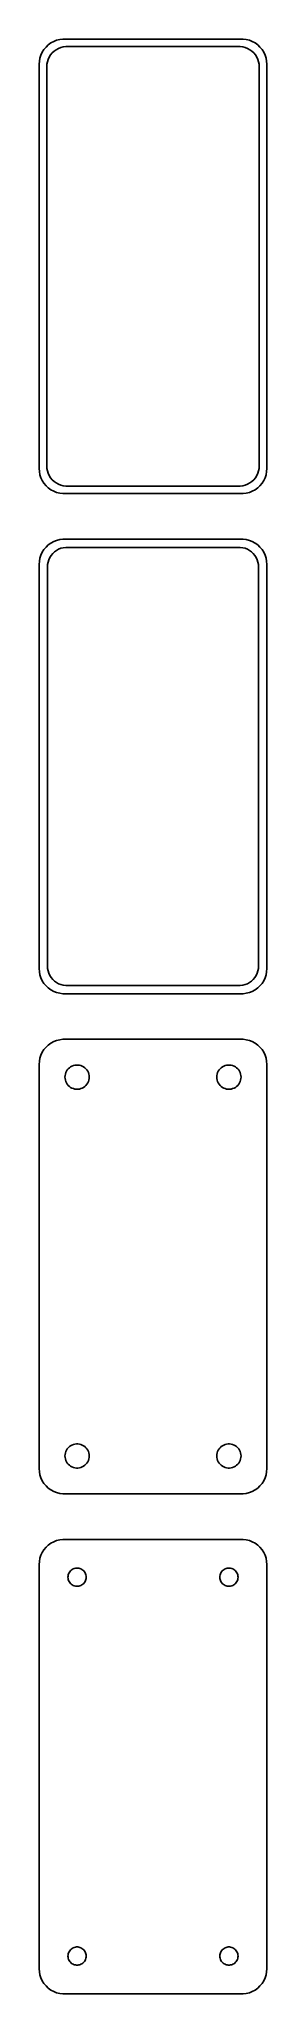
# Model space of a CAD drawing. Header units: metres. Extents: x -22 to 22, y 252 to 639.
import ezdxf

# ---------------------------------------------------------------- set-up
doc = ezdxf.new("R2010")
doc.units = ezdxf.units.M

msp = doc.modelspace()

# ---------------------------------------------------------------- linework, layer by layer
for p, q in [((-19.6289, 638.524), (-20.1791, 638.222)), ((-19.0451, 638.755), (-19.6289, 638.524)), ((-18.4369, 638.911), (-19.0451, 638.755)), ((-17.8139, 638.99), (-18.4369, 638.911)), ((17.8139, 638.99), (-17.8139, 638.99)), ((18.4369, 638.911), (17.8139, 638.99)), ((19.0451, 638.755), (18.4369, 638.911)), ((19.6289, 638.524), (19.0451, 638.755)), ((20.1791, 638.222), (19.6289, 638.524)), ((-22.3429, 635.243), (-22.4606, 634.627)), ((-22.1489, 635.841), (-22.3429, 635.243)), ((-21.8815, 636.409), (-22.1489, 635.841)), ((-21.5451, 636.939), (-21.8815, 636.409)), ((-21.1448, 637.423), (-21.5451, 636.939)), ((-20.6871, 637.853), (-21.1448, 637.423)), ((-20.8743, 634.495), (-20.7191, 634.972)), ((-20.7191, 634.972), (-20.5052, 635.427)), ((-20.1791, 638.222), (-20.6871, 637.853)), ((-20.5052, 635.427), (-20.2361, 635.851)), ((-20.2361, 635.851), (-19.9159, 636.238)), ((-19.9159, 636.238), (-19.5497, 636.582)), ((-19.5497, 636.582), (-19.1433, 636.877)), ((-19.1433, 636.877), (-18.7031, 637.119)), ((-18.7031, 637.119), (-18.2361, 637.304)), ((-18.2361, 637.304), (-17.7495, 637.429)), ((-17.7495, 637.429), (-17.2512, 637.492)), ((-17.2512, 637.492), (17.2512, 637.492)), ((17.2512, 637.492), (17.7495, 637.429)), ((17.7495, 637.429), (18.2361, 637.304)), ((18.2361, 637.304), (18.7031, 637.119)), ((18.7031, 637.119), (19.1433, 636.877)), ((19.1433, 636.877), (19.5497, 636.582)), ((19.5497, 636.582), (19.9159, 636.238)), ((19.9159, 636.238), (20.2361, 635.851)), ((20.6871, 637.853), (20.1791, 638.222)), ((20.2361, 635.851), (20.5052, 635.427)), ((20.5052, 635.427), (20.7191, 634.972)), ((21.1448, 637.423), (20.6871, 637.853)), ((20.7191, 634.972), (20.8743, 634.495)), ((21.5451, 636.939), (21.1448, 637.423)), ((21.8815, 636.409), (21.5451, 636.939)), ((22.1489, 635.841), (21.8815, 636.409)), ((22.3429, 635.243), (22.1489, 635.841)), ((22.4606, 634.627), (22.3429, 635.243)), ((-22.4606, 634.627), (-22.5, 634)), ((-22.5, 634), (-22.5, 554)), ((-21, 633.5), (-20.9684, 634.001)), ((-21, 554.5), (-21, 633.5)), ((-20.9684, 634.001), (-20.8743, 634.495)), ((20.8743, 634.495), (20.9684, 634.001)), ((20.9684, 634.001), (21, 633.5)), ((21, 633.5), (21, 554.5)), ((22.5, 634), (22.4606, 634.627)), ((22.5, 554), (22.5, 634)), ((-22.5, 554), (-22.4606, 553.373)), ((-20.9684, 553.999), (-21, 554.5)), ((-20.8743, 553.505), (-20.9684, 553.999)), ((-20.7191, 553.028), (-20.8743, 553.505)), ((20.8743, 553.505), (20.7191, 553.028)), ((20.9684, 553.999), (20.8743, 553.505)), ((21, 554.5), (20.9684, 553.999)), ((22.4606, 553.373), (22.5, 554)), ((-22.4606, 553.373), (-22.3429, 552.757)), ((-22.3429, 552.757), (-22.1489, 552.159)), ((-22.1489, 552.159), (-21.8815, 551.591)), ((-21.8815, 551.591), (-21.5451, 551.061)), ((-21.5451, 551.061), (-21.1448, 550.577)), ((-21.1448, 550.577), (-20.6871, 550.147)), ((-20.5052, 552.573), (-20.7191, 553.028)), ((-20.6871, 550.147), (-20.1791, 549.778)), ((-20.2361, 552.149), (-20.5052, 552.573)), ((-19.9159, 551.762), (-20.2361, 552.149)), ((-20.1791, 549.778), (-19.6289, 549.476)), ((-19.5497, 551.418), (-19.9159, 551.762)), ((-19.1433, 551.123), (-19.5497, 551.418)), ((-18.7031, 550.881), (-19.1433, 551.123)), ((-18.2361, 550.696), (-18.7031, 550.881)), ((-17.7495, 550.571), (-18.2361, 550.696)), ((-17.2512, 550.508), (-17.7495, 550.571)), ((17.2512, 550.508), (-17.2512, 550.508)), ((17.7495, 550.571), (17.2512, 550.508)), ((18.2361, 550.696), (17.7495, 550.571)), ((18.7031, 550.881), (18.2361, 550.696)), ((19.1433, 551.123), (18.7031, 550.881)), ((19.5497, 551.418), (19.1433, 551.123)), ((19.9159, 551.762), (19.5497, 551.418)), ((19.6289, 549.476), (20.1791, 549.778)), ((20.2361, 552.149), (19.9159, 551.762)), ((20.1791, 549.778), (20.6871, 550.147)), ((20.5052, 552.573), (20.2361, 552.149)), ((20.7191, 553.028), (20.5052, 552.573)), ((20.6871, 550.147), (21.1448, 550.577)), ((21.1448, 550.577), (21.5451, 551.061)), ((21.5451, 551.061), (21.8815, 551.591)), ((21.8815, 551.591), (22.1489, 552.159)), ((22.1489, 552.159), (22.3429, 552.757)), ((22.3429, 552.757), (22.4606, 553.373)), ((-19.6289, 549.476), (-19.0451, 549.245)), ((-19.0451, 549.245), (-18.4369, 549.089)), ((-18.4369, 549.089), (-17.8139, 549.01)), ((-17.8139, 549.01), (17.8139, 549.01)), ((17.8139, 549.01), (18.4369, 549.089)), ((18.4369, 549.089), (19.0451, 549.245)), ((19.0451, 549.245), (19.6289, 549.476)), ((-21.5451, 537.939), (-21.8815, 537.409)), ((-21.1448, 538.423), (-21.5451, 537.939)), ((-20.6871, 538.853), (-21.1448, 538.423)), ((-20.1791, 539.222), (-20.6871, 538.853)), ((-19.6289, 539.524), (-20.1791, 539.222)), ((-19.0451, 539.755), (-19.6289, 539.524)), ((-19.0751, 537.77), (-18.6489, 538.004)), ((-18.4369, 539.911), (-19.0451, 539.755)), ((-18.6489, 538.004), (-18.1967, 538.183)), ((-17.8139, 539.99), (-18.4369, 539.911)), ((-18.1967, 538.183), (-17.7256, 538.304)), ((17.8139, 539.99), (-17.8139, 539.99)), ((-17.7256, 538.304), (-17.2432, 538.365)), ((-17.2432, 538.365), (17.2432, 538.365)), ((17.2432, 538.365), (17.7256, 538.304)), ((17.7256, 538.304), (18.1967, 538.183)), ((18.4369, 539.911), (17.8139, 539.99)), ((18.1967, 538.183), (18.6489, 538.004)), ((19.0451, 539.755), (18.4369, 539.911)), ((18.6489, 538.004), (19.0751, 537.77)), ((19.6289, 539.524), (19.0451, 539.755)), ((20.1791, 539.222), (19.6289, 539.524)), ((20.6871, 538.853), (20.1791, 539.222)), ((21.1448, 538.423), (20.6871, 538.853)), ((21.5451, 537.939), (21.1448, 538.423)), ((21.8815, 537.409), (21.5451, 537.939)), ((-22.4606, 535.627), (-22.5, 535)), ((-22.5, 535), (-22.5, 455)), ((-22.3429, 536.243), (-22.4606, 535.627)), ((-22.1489, 536.841), (-22.3429, 536.243)), ((-21.8815, 537.409), (-22.1489, 536.841)), ((-20.8726, 534.5), (-20.8421, 534.985)), ((-20.8726, 455.5), (-20.8726, 534.5)), ((-20.8421, 534.985), (-20.751, 535.463)), ((-20.751, 535.463), (-20.6007, 535.926)), ((-20.6007, 535.926), (-20.3936, 536.366)), ((-20.3936, 536.366), (-20.133, 536.776)), ((-20.133, 536.776), (-19.823, 537.151)), ((-19.823, 537.151), (-19.4685, 537.484)), ((-19.4685, 537.484), (-19.0751, 537.77)), ((19.0751, 537.77), (19.4685, 537.484)), ((19.4685, 537.484), (19.823, 537.151)), ((19.823, 537.151), (20.133, 536.776)), ((20.133, 536.776), (20.3936, 536.366)), ((20.3936, 536.366), (20.6007, 535.926)), ((20.6007, 535.926), (20.751, 535.463)), ((20.751, 535.463), (20.8421, 534.985)), ((20.8421, 534.985), (20.8726, 534.5)), ((20.8726, 534.5), (20.8726, 455.5)), ((22.1489, 536.841), (21.8815, 537.409)), ((22.3429, 536.243), (22.1489, 536.841)), ((22.4606, 535.627), (22.3429, 536.243)), ((22.5, 535), (22.4606, 535.627)), ((22.5, 455), (22.5, 535)), ((-22.5, 455), (-22.4606, 454.373)), ((-22.4606, 454.373), (-22.3429, 453.757)), ((-22.3429, 453.757), (-22.1489, 453.159)), ((-22.1489, 453.159), (-21.8815, 452.591)), ((-20.8421, 455.015), (-20.8726, 455.5)), ((-20.751, 454.537), (-20.8421, 455.015)), ((-20.6007, 454.074), (-20.751, 454.537)), ((-20.3936, 453.634), (-20.6007, 454.074)), ((-20.133, 453.224), (-20.3936, 453.634)), ((-19.823, 452.849), (-20.133, 453.224)), ((-19.4685, 452.516), (-19.823, 452.849)), ((19.823, 452.849), (19.4685, 452.516)), ((20.133, 453.224), (19.823, 452.849)), ((20.3936, 453.634), (20.133, 453.224)), ((20.6007, 454.074), (20.3936, 453.634)), ((20.751, 454.537), (20.6007, 454.074)), ((20.8421, 455.015), (20.751, 454.537)), ((20.8726, 455.5), (20.8421, 455.015)), ((21.8815, 452.591), (22.1489, 453.159)), ((22.1489, 453.159), (22.3429, 453.757)), ((22.3429, 453.757), (22.4606, 454.373)), ((22.4606, 454.373), (22.5, 455)), ((-21.8815, 452.591), (-21.5451, 452.061)), ((-21.5451, 452.061), (-21.1448, 451.577)), ((-21.1448, 451.577), (-20.6871, 451.147)), ((-20.6871, 451.147), (-20.1791, 450.778)), ((-20.1791, 450.778), (-19.6289, 450.476)), ((-19.6289, 450.476), (-19.0451, 450.245)), ((-19.0751, 452.23), (-19.4685, 452.516)), ((-18.6489, 451.996), (-19.0751, 452.23)), ((-19.0451, 450.245), (-18.4369, 450.089)), ((-18.1967, 451.817), (-18.6489, 451.996)), ((-18.4369, 450.089), (-17.8139, 450.01)), ((-17.7256, 451.696), (-18.1967, 451.817)), ((-17.8139, 450.01), (17.8139, 450.01)), ((-17.2432, 451.635), (-17.7256, 451.696)), ((17.2432, 451.635), (-17.2432, 451.635)), ((17.7256, 451.696), (17.2432, 451.635)), ((18.1967, 451.817), (17.7256, 451.696)), ((17.8139, 450.01), (18.4369, 450.089)), ((18.6489, 451.996), (18.1967, 451.817)), ((18.4369, 450.089), (19.0451, 450.245)), ((19.0751, 452.23), (18.6489, 451.996)), ((19.0451, 450.245), (19.6289, 450.476)), ((19.4685, 452.516), (19.0751, 452.23)), ((19.6289, 450.476), (20.1791, 450.778)), ((20.1791, 450.778), (20.6871, 451.147)), ((20.6871, 451.147), (21.1448, 451.577)), ((21.1448, 451.577), (21.5451, 452.061)), ((21.5451, 452.061), (21.8815, 452.591)), ((-22.1489, 437.841), (-22.3429, 437.243)), ((-21.8815, 438.409), (-22.1489, 437.841)), ((-21.5451, 438.939), (-21.8815, 438.409)), ((-21.1448, 439.423), (-21.5451, 438.939)), ((-20.6871, 439.853), (-21.1448, 439.423)), ((-20.1791, 440.222), (-20.6871, 439.853)), ((-19.6289, 440.524), (-20.1791, 440.222)), ((-19.0451, 440.755), (-19.6289, 440.524)), ((-18.4369, 440.911), (-19.0451, 440.755)), ((-17.8139, 440.99), (-18.4369, 440.911)), ((17.8139, 440.99), (-17.8139, 440.99)), ((18.4369, 440.911), (17.8139, 440.99)), ((19.0451, 440.755), (18.4369, 440.911)), ((19.6289, 440.524), (19.0451, 440.755)), ((20.1791, 440.222), (19.6289, 440.524)), ((20.6871, 439.853), (20.1791, 440.222)), ((21.1448, 439.423), (20.6871, 439.853)), ((21.5451, 438.939), (21.1448, 439.423)), ((21.8815, 438.409), (21.5451, 438.939)), ((22.1489, 437.841), (21.8815, 438.409)), ((22.3429, 437.243), (22.1489, 437.841)), ((-22.4606, 436.627), (-22.5, 436)), ((-22.5, 436), (-22.5, 356)), ((-22.3429, 437.243), (-22.4606, 436.627)), ((-17.4, 433.5), (-17.3811, 433.801)), ((-17.3811, 433.199), (-17.4, 433.5)), ((-17.3811, 433.801), (-17.3246, 434.097)), ((-17.3246, 434.097), (-17.2315, 434.383)), ((-17.2315, 434.383), (-17.1031, 434.656)), ((-17.1031, 434.656), (-16.9416, 434.911)), ((-16.9416, 434.911), (-16.7495, 435.143)), ((-16.7495, 435.143), (-16.5298, 435.349)), ((-16.5298, 435.349), (-16.286, 435.526)), ((-16.286, 435.526), (-16.0219, 435.672)), ((-16.0219, 435.672), (-15.7416, 435.783)), ((-15.7416, 435.783), (-15.4497, 435.857)), ((-15.4497, 435.857), (-15.1507, 435.895)), ((-15.1507, 435.895), (-14.8493, 435.895)), ((-14.8493, 435.895), (-14.5503, 435.857)), ((-14.5503, 435.857), (-14.2583, 435.783)), ((-14.2583, 435.783), (-13.9781, 435.672)), ((-13.9781, 435.672), (-13.714, 435.526)), ((-13.714, 435.526), (-13.4702, 435.349)), ((-13.4702, 435.349), (-13.2505, 435.143)), ((-13.2505, 435.143), (-13.0583, 434.911)), ((-13.0583, 434.911), (-12.8969, 434.656)), ((-12.8969, 434.656), (-12.7685, 434.383)), ((-12.7685, 434.383), (-12.6754, 434.097)), ((-12.6754, 434.097), (-12.6189, 433.801)), ((-12.6189, 433.801), (-12.6, 433.5)), ((-12.6, 433.5), (-12.6189, 433.199)), ((12.6, 433.5), (12.6189, 433.801)), ((12.6189, 433.199), (12.6, 433.5)), ((12.6189, 433.801), (12.6754, 434.097)), ((12.6754, 434.097), (12.7685, 434.383)), ((12.7685, 434.383), (12.8969, 434.656)), ((12.8969, 434.656), (13.0583, 434.911)), ((13.0583, 434.911), (13.2505, 435.143)), ((13.2505, 435.143), (13.4702, 435.349)), ((13.4702, 435.349), (13.714, 435.526)), ((13.714, 435.526), (13.9781, 435.672)), ((13.9781, 435.672), (14.2583, 435.783)), ((14.2583, 435.783), (14.5503, 435.857)), ((14.5503, 435.857), (14.8493, 435.895)), ((14.8493, 435.895), (15.1507, 435.895)), ((15.1507, 435.895), (15.4497, 435.857)), ((15.4497, 435.857), (15.7416, 435.783)), ((15.7416, 435.783), (16.0219, 435.672)), ((16.0219, 435.672), (16.286, 435.526)), ((16.286, 435.526), (16.5298, 435.349)), ((16.5298, 435.349), (16.7495, 435.143)), ((16.7495, 435.143), (16.9416, 434.911)), ((16.9416, 434.911), (17.1031, 434.656)), ((17.1031, 434.656), (17.2315, 434.383)), ((17.2315, 434.383), (17.3246, 434.097)), ((17.3246, 434.097), (17.3811, 433.801)), ((17.3811, 433.801), (17.4, 433.5)), ((17.4, 433.5), (17.3811, 433.199)), ((22.4606, 436.627), (22.3429, 437.243)), ((22.5, 436), (22.4606, 436.627)), ((22.5, 356), (22.5, 436)), ((-17.3246, 432.903), (-17.3811, 433.199)), ((-17.2315, 432.617), (-17.3246, 432.903)), ((-17.1031, 432.344), (-17.2315, 432.617)), ((-16.9416, 432.089), (-17.1031, 432.344)), ((-16.7495, 431.857), (-16.9416, 432.089)), ((-16.5298, 431.651), (-16.7495, 431.857)), ((-16.286, 431.474), (-16.5298, 431.651)), ((-16.0219, 431.328), (-16.286, 431.474)), ((-15.7416, 431.217), (-16.0219, 431.328)), ((-15.4497, 431.143), (-15.7416, 431.217)), ((-15.1507, 431.105), (-15.4497, 431.143)), ((-14.8493, 431.105), (-15.1507, 431.105)), ((-14.5503, 431.143), (-14.8493, 431.105)), ((-14.2583, 431.217), (-14.5503, 431.143)), ((-13.9781, 431.328), (-14.2583, 431.217)), ((-13.714, 431.474), (-13.9781, 431.328)), ((-13.4702, 431.651), (-13.714, 431.474)), ((-13.2505, 431.857), (-13.4702, 431.651)), ((-13.0583, 432.089), (-13.2505, 431.857)), ((-12.8969, 432.344), (-13.0583, 432.089)), ((-12.7685, 432.617), (-12.8969, 432.344)), ((-12.6754, 432.903), (-12.7685, 432.617)), ((-12.6189, 433.199), (-12.6754, 432.903)), ((12.6754, 432.903), (12.6189, 433.199)), ((12.7685, 432.617), (12.6754, 432.903)), ((12.8969, 432.344), (12.7685, 432.617)), ((13.0583, 432.089), (12.8969, 432.344)), ((13.2505, 431.857), (13.0583, 432.089)), ((13.4702, 431.651), (13.2505, 431.857)), ((13.714, 431.474), (13.4702, 431.651)), ((13.9781, 431.328), (13.714, 431.474)), ((14.2583, 431.217), (13.9781, 431.328)), ((14.5503, 431.143), (14.2583, 431.217)), ((14.8493, 431.105), (14.5503, 431.143)), ((15.1507, 431.105), (14.8493, 431.105)), ((15.4497, 431.143), (15.1507, 431.105)), ((15.7416, 431.217), (15.4497, 431.143)), ((16.0219, 431.328), (15.7416, 431.217)), ((16.286, 431.474), (16.0219, 431.328)), ((16.5298, 431.651), (16.286, 431.474)), ((16.7495, 431.857), (16.5298, 431.651)), ((16.9416, 432.089), (16.7495, 431.857)), ((17.1031, 432.344), (16.9416, 432.089)), ((17.2315, 432.617), (17.1031, 432.344)), ((17.3246, 432.903), (17.2315, 432.617)), ((17.3811, 433.199), (17.3246, 432.903)), ((-17.1031, 359.656), (-16.9416, 359.911)), ((-16.9416, 359.911), (-16.7495, 360.143)), ((-16.7495, 360.143), (-16.5298, 360.349)), ((-16.5298, 360.349), (-16.286, 360.526)), ((-16.286, 360.526), (-16.0219, 360.672)), ((-16.0219, 360.672), (-15.7416, 360.783)), ((-15.7416, 360.783), (-15.4497, 360.857)), ((-15.4497, 360.857), (-15.1507, 360.895)), ((-15.1507, 360.895), (-14.8493, 360.895)), ((-14.8493, 360.895), (-14.5503, 360.857)), ((-14.5503, 360.857), (-14.2583, 360.783)), ((-14.2583, 360.783), (-13.9781, 360.672)), ((-13.9781, 360.672), (-13.714, 360.526)), ((-13.714, 360.526), (-13.4702, 360.349)), ((-13.4702, 360.349), (-13.2505, 360.143)), ((-13.2505, 360.143), (-13.0583, 359.911)), ((-13.0583, 359.911), (-12.8969, 359.656)), ((12.8969, 359.656), (13.0583, 359.911)), ((13.0583, 359.911), (13.2505, 360.143)), ((13.2505, 360.143), (13.4702, 360.349)), ((13.4702, 360.349), (13.714, 360.526)), ((13.714, 360.526), (13.9781, 360.672)), ((13.9781, 360.672), (14.2583, 360.783)), ((14.2583, 360.783), (14.5503, 360.857)), ((14.5503, 360.857), (14.8493, 360.895)), ((14.8493, 360.895), (15.1507, 360.895)), ((15.1507, 360.895), (15.4497, 360.857)), ((15.4497, 360.857), (15.7416, 360.783)), ((15.7416, 360.783), (16.0219, 360.672)), ((16.0219, 360.672), (16.286, 360.526)), ((16.286, 360.526), (16.5298, 360.349)), ((16.5298, 360.349), (16.7495, 360.143)), ((16.7495, 360.143), (16.9416, 359.911)), ((16.9416, 359.911), (17.1031, 359.656)), ((-17.4, 358.5), (-17.3811, 358.801)), ((-17.3811, 358.199), (-17.4, 358.5)), ((-17.3811, 358.801), (-17.3246, 359.097)), ((-17.3246, 357.903), (-17.3811, 358.199)), ((-17.3246, 359.097), (-17.2315, 359.383)), ((-17.2315, 357.617), (-17.3246, 357.903)), ((-17.2315, 359.383), (-17.1031, 359.656)), ((-17.1031, 357.344), (-17.2315, 357.617)), ((-16.9416, 357.089), (-17.1031, 357.344)), ((-16.7495, 356.857), (-16.9416, 357.089)), ((-16.5298, 356.651), (-16.7495, 356.857)), ((-16.286, 356.474), (-16.5298, 356.651)), ((-16.0219, 356.328), (-16.286, 356.474)), ((-15.7416, 356.217), (-16.0219, 356.328)), ((-15.4497, 356.143), (-15.7416, 356.217)), ((-15.1507, 356.105), (-15.4497, 356.143)), ((-14.8493, 356.105), (-15.1507, 356.105)), ((-14.5503, 356.143), (-14.8493, 356.105)), ((-14.2583, 356.217), (-14.5503, 356.143)), ((-13.9781, 356.328), (-14.2583, 356.217)), ((-13.714, 356.474), (-13.9781, 356.328)), ((-13.4702, 356.651), (-13.714, 356.474)), ((-13.2505, 356.857), (-13.4702, 356.651)), ((-13.0583, 357.089), (-13.2505, 356.857)), ((-12.8969, 357.344), (-13.0583, 357.089)), ((-12.8969, 359.656), (-12.7685, 359.383)), ((-12.7685, 357.617), (-12.8969, 357.344)), ((-12.7685, 359.383), (-12.6754, 359.097)), ((-12.6754, 357.903), (-12.7685, 357.617)), ((-12.6754, 359.097), (-12.6189, 358.801)), ((-12.6189, 358.199), (-12.6754, 357.903)), ((-12.6189, 358.801), (-12.6, 358.5)), ((-12.6, 358.5), (-12.6189, 358.199)), ((12.6, 358.5), (12.6189, 358.801)), ((12.6189, 358.199), (12.6, 358.5)), ((12.6189, 358.801), (12.6754, 359.097)), ((12.6754, 357.903), (12.6189, 358.199)), ((12.6754, 359.097), (12.7685, 359.383)), ((12.7685, 357.617), (12.6754, 357.903)), ((12.7685, 359.383), (12.8969, 359.656)), ((12.8969, 357.344), (12.7685, 357.617)), ((13.0583, 357.089), (12.8969, 357.344)), ((13.2505, 356.857), (13.0583, 357.089)), ((13.4702, 356.651), (13.2505, 356.857)), ((13.714, 356.474), (13.4702, 356.651)), ((13.9781, 356.328), (13.714, 356.474)), ((14.2583, 356.217), (13.9781, 356.328)), ((14.5503, 356.143), (14.2583, 356.217)), ((14.8493, 356.105), (14.5503, 356.143)), ((15.1507, 356.105), (14.8493, 356.105)), ((15.4497, 356.143), (15.1507, 356.105)), ((15.7416, 356.217), (15.4497, 356.143)), ((16.0219, 356.328), (15.7416, 356.217)), ((16.286, 356.474), (16.0219, 356.328)), ((16.5298, 356.651), (16.286, 356.474)), ((16.7495, 356.857), (16.5298, 356.651)), ((16.9416, 357.089), (16.7495, 356.857)), ((17.1031, 357.344), (16.9416, 357.089)), ((17.1031, 359.656), (17.2315, 359.383)), ((17.2315, 357.617), (17.1031, 357.344)), ((17.2315, 359.383), (17.3246, 359.097)), ((17.3246, 357.903), (17.2315, 357.617)), ((17.3246, 359.097), (17.3811, 358.801)), ((17.3811, 358.199), (17.3246, 357.903)), ((17.3811, 358.801), (17.4, 358.5)), ((17.4, 358.5), (17.3811, 358.199)), ((-22.5, 356), (-22.4606, 355.373)), ((-22.4606, 355.373), (-22.3429, 354.757)), ((-22.3429, 354.757), (-22.1489, 354.159)), ((-22.1489, 354.159), (-21.8815, 353.591)), ((-21.8815, 353.591), (-21.5451, 353.061)), ((-21.5451, 353.061), (-21.1448, 352.577)), ((-21.1448, 352.577), (-20.6871, 352.147)), ((20.6871, 352.147), (21.1448, 352.577)), ((21.1448, 352.577), (21.5451, 353.061)), ((21.5451, 353.061), (21.8815, 353.591)), ((21.8815, 353.591), (22.1489, 354.159)), ((22.1489, 354.159), (22.3429, 354.757)), ((22.3429, 354.757), (22.4606, 355.373)), ((22.4606, 355.373), (22.5, 356)), ((-20.6871, 352.147), (-20.1791, 351.778)), ((-20.1791, 351.778), (-19.6289, 351.476)), ((-19.6289, 351.476), (-19.0451, 351.245)), ((-19.0451, 351.245), (-18.4369, 351.089)), ((-18.4369, 351.089), (-17.8139, 351.01)), ((-17.8139, 351.01), (17.8139, 351.01)), ((17.8139, 351.01), (18.4369, 351.089)), ((18.4369, 351.089), (19.0451, 351.245)), ((19.0451, 351.245), (19.6289, 351.476)), ((19.6289, 351.476), (20.1791, 351.778)), ((20.1791, 351.778), (20.6871, 352.147)), ((-20.6871, 340.853), (-21.1448, 340.423)), ((-20.1791, 341.222), (-20.6871, 340.853)), ((-19.6289, 341.524), (-20.1791, 341.222)), ((-19.0451, 341.755), (-19.6289, 341.524)), ((-18.4369, 341.911), (-19.0451, 341.755)), ((-17.8139, 341.99), (-18.4369, 341.911)), ((17.8139, 341.99), (-17.8139, 341.99)), ((18.4369, 341.911), (17.8139, 341.99)), ((19.0451, 341.755), (18.4369, 341.911)), ((19.6289, 341.524), (19.0451, 341.755)), ((20.1791, 341.222), (19.6289, 341.524)), ((20.6871, 340.853), (20.1791, 341.222)), ((21.1448, 340.423), (20.6871, 340.853)), ((-22.4606, 337.627), (-22.5, 337)), ((-22.5, 337), (-22.5, 257)), ((-22.3429, 338.243), (-22.4606, 337.627)), ((-22.1489, 338.841), (-22.3429, 338.243)), ((-21.8815, 339.409), (-22.1489, 338.841)), ((-21.5451, 339.939), (-21.8815, 339.409)), ((-21.1448, 340.423), (-21.5451, 339.939)), ((21.5451, 339.939), (21.1448, 340.423)), ((21.8815, 339.409), (21.5451, 339.939)), ((22.1489, 338.841), (21.8815, 339.409)), ((22.3429, 338.243), (22.1489, 338.841)), ((22.4606, 337.627), (22.3429, 338.243)), ((22.5, 337), (22.4606, 337.627)), ((22.5, 257), (22.5, 337)), ((-16.8, 334.5), (-16.7858, 334.726)), ((-16.7858, 334.274), (-16.8, 334.5)), ((-16.7858, 334.726), (-16.7434, 334.948)), ((-16.7434, 334.052), (-16.7858, 334.274)), ((-16.7434, 334.948), (-16.6736, 335.163)), ((-16.6736, 333.837), (-16.7434, 334.052)), ((-16.6736, 335.163), (-16.5773, 335.367)), ((-16.5773, 333.633), (-16.6736, 333.837)), ((-16.5773, 335.367), (-16.4562, 335.558)), ((-16.4562, 333.442), (-16.5773, 333.633)), ((-16.4562, 335.558), (-16.3121, 335.732)), ((-16.3121, 333.268), (-16.4562, 333.442)), ((-16.3121, 335.732), (-16.1474, 335.887)), ((-16.1474, 333.113), (-16.3121, 333.268)), ((-16.1474, 335.887), (-15.9645, 336.02)), ((-15.9645, 332.98), (-16.1474, 333.113)), ((-15.9645, 336.02), (-15.7664, 336.129)), ((-15.7664, 332.871), (-15.9645, 332.98)), ((-15.7664, 336.129), (-15.5562, 336.212)), ((-15.5562, 332.788), (-15.7664, 332.871)), ((-15.5562, 336.212), (-15.3373, 336.268)), ((-15.3373, 336.268), (-15.113, 336.296)), ((-15.113, 336.296), (-14.887, 336.296)), ((-14.887, 336.296), (-14.6627, 336.268)), ((-14.6627, 336.268), (-14.4438, 336.212)), ((-14.4438, 336.212), (-14.2336, 336.129)), ((-14.2336, 332.871), (-14.4438, 332.788)), ((-14.2336, 336.129), (-14.0355, 336.02)), ((-14.0355, 332.98), (-14.2336, 332.871)), ((-14.0355, 336.02), (-13.8526, 335.887)), ((-13.8526, 333.113), (-14.0355, 332.98)), ((-13.8526, 335.887), (-13.6879, 335.732)), ((-13.6879, 333.268), (-13.8526, 333.113)), ((-13.6879, 335.732), (-13.5438, 335.558)), ((-13.5438, 333.442), (-13.6879, 333.268)), ((-13.5438, 335.558), (-13.4226, 335.367)), ((-13.4226, 333.633), (-13.5438, 333.442)), ((-13.4226, 335.367), (-13.3264, 335.163)), ((-13.3264, 333.837), (-13.4226, 333.633)), ((-13.3264, 335.163), (-13.2565, 334.948)), ((-13.2565, 334.052), (-13.3264, 333.837)), ((-13.2565, 334.948), (-13.2142, 334.726)), ((-13.2142, 334.274), (-13.2565, 334.052)), ((-13.2142, 334.726), (-13.2, 334.5)), ((-13.2, 334.5), (-13.2142, 334.274)), ((13.2, 334.5), (13.2142, 334.726)), ((13.2142, 334.274), (13.2, 334.5)), ((13.2142, 334.726), (13.2565, 334.948)), ((13.2565, 334.052), (13.2142, 334.274)), ((13.2565, 334.948), (13.3264, 335.163)), ((13.3264, 333.837), (13.2565, 334.052)), ((13.3264, 335.163), (13.4226, 335.367)), ((13.4226, 333.633), (13.3264, 333.837)), ((13.4226, 335.367), (13.5438, 335.558)), ((13.5438, 333.442), (13.4226, 333.633)), ((13.5438, 335.558), (13.6879, 335.732)), ((13.6879, 333.268), (13.5438, 333.442)), ((13.6879, 335.732), (13.8526, 335.887)), ((13.8526, 333.113), (13.6879, 333.268)), ((13.8526, 335.887), (14.0355, 336.02)), ((14.0355, 332.98), (13.8526, 333.113)), ((14.0355, 336.02), (14.2336, 336.129)), ((14.2336, 332.871), (14.0355, 332.98)), ((14.2336, 336.129), (14.4438, 336.212)), ((14.4438, 332.788), (14.2336, 332.871)), ((14.4438, 336.212), (14.6627, 336.268)), ((14.6627, 336.268), (14.887, 336.296)), ((14.887, 336.296), (15.113, 336.296)), ((15.113, 336.296), (15.3373, 336.268)), ((15.3373, 336.268), (15.5562, 336.212)), ((15.5562, 336.212), (15.7664, 336.129)), ((15.7664, 332.871), (15.5562, 332.788)), ((15.7664, 336.129), (15.9645, 336.02)), ((15.9645, 332.98), (15.7664, 332.871)), ((15.9645, 336.02), (16.1474, 335.887)), ((16.1474, 333.113), (15.9645, 332.98)), ((16.1474, 335.887), (16.3121, 335.732)), ((16.3121, 333.268), (16.1474, 333.113)), ((16.3121, 335.732), (16.4562, 335.558)), ((16.4562, 333.442), (16.3121, 333.268)), ((16.4562, 335.558), (16.5773, 335.367)), ((16.5773, 333.633), (16.4562, 333.442)), ((16.5773, 335.367), (16.6736, 335.163)), ((16.6736, 333.837), (16.5773, 333.633)), ((16.6736, 335.163), (16.7434, 334.948)), ((16.7434, 334.052), (16.6736, 333.837)), ((16.7434, 334.948), (16.7858, 334.726)), ((16.7858, 334.274), (16.7434, 334.052)), ((16.7858, 334.726), (16.8, 334.5)), ((16.8, 334.5), (16.7858, 334.274)), ((-15.3373, 332.732), (-15.5562, 332.788)), ((-15.113, 332.704), (-15.3373, 332.732)), ((-14.887, 332.704), (-15.113, 332.704)), ((-14.6627, 332.732), (-14.887, 332.704)), ((-14.4438, 332.788), (-14.6627, 332.732)), ((14.6627, 332.732), (14.4438, 332.788)), ((14.887, 332.704), (14.6627, 332.732)), ((15.113, 332.704), (14.887, 332.704)), ((15.3373, 332.732), (15.113, 332.704)), ((15.5562, 332.788), (15.3373, 332.732)), ((-16.8, 259.5), (-16.7858, 259.726)), ((-16.7858, 259.274), (-16.8, 259.5)), ((-16.7858, 259.726), (-16.7434, 259.948)), ((-16.7434, 259.948), (-16.6736, 260.163)), ((-16.6736, 260.163), (-16.5773, 260.367)), ((-16.5773, 260.367), (-16.4562, 260.558)), ((-16.4562, 260.558), (-16.3121, 260.732)), ((-16.3121, 260.732), (-16.1474, 260.887)), ((-16.1474, 260.887), (-15.9645, 261.02)), ((-15.9645, 261.02), (-15.7664, 261.129)), ((-15.7664, 261.129), (-15.5562, 261.212)), ((-15.5562, 261.212), (-15.3373, 261.268)), ((-15.3373, 261.268), (-15.113, 261.296)), ((-15.113, 261.296), (-14.887, 261.296)), ((-14.887, 261.296), (-14.6627, 261.268)), ((-14.6627, 261.268), (-14.4438, 261.212)), ((-14.4438, 261.212), (-14.2336, 261.129)), ((-14.2336, 261.129), (-14.0355, 261.02)), ((-14.0355, 261.02), (-13.8526, 260.887)), ((-13.8526, 260.887), (-13.6879, 260.732)), ((-13.6879, 260.732), (-13.5438, 260.558)), ((-13.5438, 260.558), (-13.4226, 260.367)), ((-13.4226, 260.367), (-13.3264, 260.163)), ((-13.3264, 260.163), (-13.2565, 259.948)), ((-13.2565, 259.948), (-13.2142, 259.726)), ((-13.2142, 259.726), (-13.2, 259.5)), ((-13.2, 259.5), (-13.2142, 259.274)), ((13.2, 259.5), (13.2142, 259.726)), ((13.2142, 259.274), (13.2, 259.5)), ((13.2142, 259.726), (13.2565, 259.948)), ((13.2565, 259.948), (13.3264, 260.163)), ((13.3264, 260.163), (13.4226, 260.367)), ((13.4226, 260.367), (13.5438, 260.558)), ((13.5438, 260.558), (13.6879, 260.732)), ((13.6879, 260.732), (13.8526, 260.887)), ((13.8526, 260.887), (14.0355, 261.02)), ((14.0355, 261.02), (14.2336, 261.129)), ((14.2336, 261.129), (14.4438, 261.212)), ((14.4438, 261.212), (14.6627, 261.268)), ((14.6627, 261.268), (14.887, 261.296)), ((14.887, 261.296), (15.113, 261.296)), ((15.113, 261.296), (15.3373, 261.268)), ((15.3373, 261.268), (15.5562, 261.212)), ((15.5562, 261.212), (15.7664, 261.129)), ((15.7664, 261.129), (15.9645, 261.02)), ((15.9645, 261.02), (16.1474, 260.887)), ((16.1474, 260.887), (16.3121, 260.732)), ((16.3121, 260.732), (16.4562, 260.558)), ((16.4562, 260.558), (16.5773, 260.367)), ((16.5773, 260.367), (16.6736, 260.163)), ((16.6736, 260.163), (16.7434, 259.948)), ((16.7434, 259.948), (16.7858, 259.726)), ((16.7858, 259.726), (16.8, 259.5)), ((16.8, 259.5), (16.7858, 259.274)), ((-22.5, 257), (-22.4606, 256.373)), ((-22.4606, 256.373), (-22.3429, 255.757)), ((-22.3429, 255.757), (-22.1489, 255.159)), ((-16.7434, 259.052), (-16.7858, 259.274)), ((-16.6736, 258.837), (-16.7434, 259.052)), ((-16.5773, 258.633), (-16.6736, 258.837)), ((-16.4562, 258.442), (-16.5773, 258.633)), ((-16.3121, 258.268), (-16.4562, 258.442)), ((-16.1474, 258.113), (-16.3121, 258.268)), ((-15.9645, 257.98), (-16.1474, 258.113)), ((-15.7664, 257.871), (-15.9645, 257.98)), ((-15.5562, 257.788), (-15.7664, 257.871)), ((-15.3373, 257.732), (-15.5562, 257.788)), ((-15.113, 257.704), (-15.3373, 257.732)), ((-14.887, 257.704), (-15.113, 257.704)), ((-14.6627, 257.732), (-14.887, 257.704)), ((-14.4438, 257.788), (-14.6627, 257.732)), ((-14.2336, 257.871), (-14.4438, 257.788)), ((-14.0355, 257.98), (-14.2336, 257.871)), ((-13.8526, 258.113), (-14.0355, 257.98)), ((-13.6879, 258.268), (-13.8526, 258.113)), ((-13.5438, 258.442), (-13.6879, 258.268)), ((-13.4226, 258.633), (-13.5438, 258.442)), ((-13.3264, 258.837), (-13.4226, 258.633)), ((-13.2565, 259.052), (-13.3264, 258.837)), ((-13.2142, 259.274), (-13.2565, 259.052)), ((13.2565, 259.052), (13.2142, 259.274)), ((13.3264, 258.837), (13.2565, 259.052)), ((13.4226, 258.633), (13.3264, 258.837)), ((13.5438, 258.442), (13.4226, 258.633)), ((13.6879, 258.268), (13.5438, 258.442)), ((13.8526, 258.113), (13.6879, 258.268)), ((14.0355, 257.98), (13.8526, 258.113)), ((14.2336, 257.871), (14.0355, 257.98)), ((14.4438, 257.788), (14.2336, 257.871)), ((14.6627, 257.732), (14.4438, 257.788)), ((14.887, 257.704), (14.6627, 257.732)), ((15.113, 257.704), (14.887, 257.704)), ((15.3373, 257.732), (15.113, 257.704)), ((15.5562, 257.788), (15.3373, 257.732)), ((15.7664, 257.871), (15.5562, 257.788)), ((15.9645, 257.98), (15.7664, 257.871)), ((16.1474, 258.113), (15.9645, 257.98)), ((16.3121, 258.268), (16.1474, 258.113)), ((16.4562, 258.442), (16.3121, 258.268)), ((16.5773, 258.633), (16.4562, 258.442)), ((16.6736, 258.837), (16.5773, 258.633)), ((16.7434, 259.052), (16.6736, 258.837)), ((16.7858, 259.274), (16.7434, 259.052)), ((22.1489, 255.159), (22.3429, 255.757)), ((22.3429, 255.757), (22.4606, 256.373)), ((22.4606, 256.373), (22.5, 257)), ((-22.1489, 255.159), (-21.8815, 254.591)), ((-21.8815, 254.591), (-21.5451, 254.061)), ((-21.5451, 254.061), (-21.1448, 253.577)), ((-21.1448, 253.577), (-20.6871, 253.147)), ((-20.6871, 253.147), (-20.1791, 252.778)), ((-20.1791, 252.778), (-19.6289, 252.476)), ((-19.6289, 252.476), (-19.0451, 252.245)), ((-19.0451, 252.245), (-18.4369, 252.089)), ((-18.4369, 252.089), (-17.8139, 252.01)), ((-17.8139, 252.01), (17.8139, 252.01)), ((17.8139, 252.01), (18.4369, 252.089)), ((18.4369, 252.089), (19.0451, 252.245)), ((19.0451, 252.245), (19.6289, 252.476)), ((19.6289, 252.476), (20.1791, 252.778)), ((20.1791, 252.778), (20.6871, 253.147)), ((20.6871, 253.147), (21.1448, 253.577)), ((21.1448, 253.577), (21.5451, 254.061)), ((21.5451, 254.061), (21.8815, 254.591)), ((21.8815, 254.591), (22.1489, 255.159))]:
    msp.add_line(p, q)

doc.saveas('drawing.dxf')
